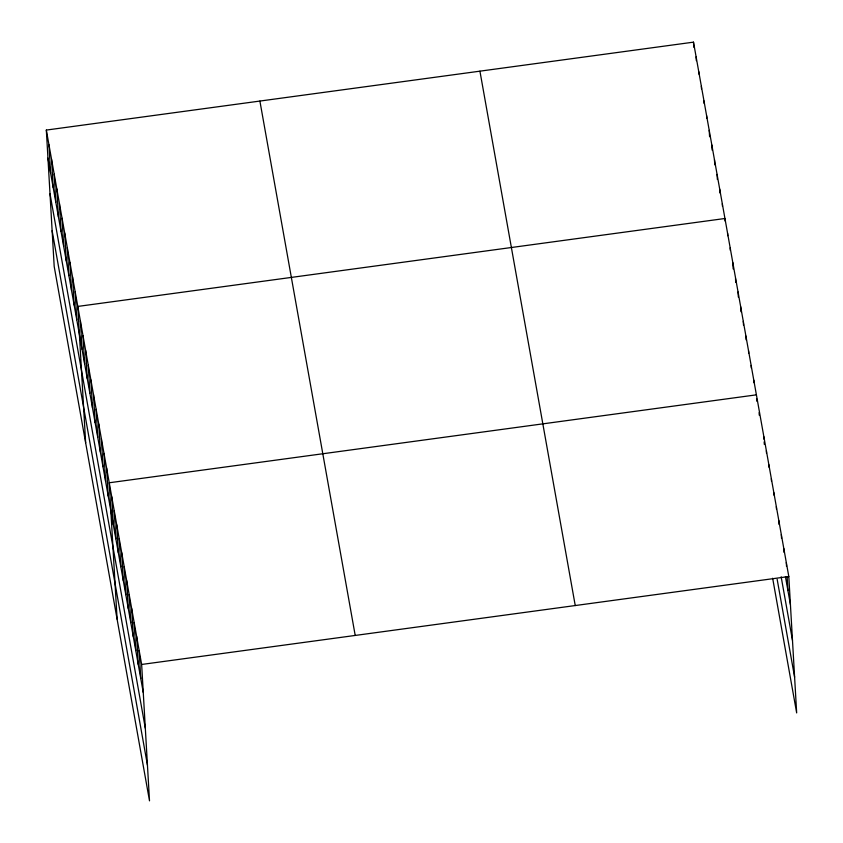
<?xml version="1.0" encoding="UTF-8"?>
<svg xmlns="http://www.w3.org/2000/svg" width="843" height="843" viewBox="0 0 843 843"><rect width="100%" height="100%" fill="white"/><g stroke="black" fill="none" stroke-linecap="round" stroke-linejoin="round"><path stroke-width="1.26" d="M46.333 130.075L141.645 664.463L149.506 800.85L54.194 266.472L46.333 130.075L693.494 42.15L788.806 576.528L796.667 712.925L772.652 578.245M756.403 394.84L109.232 482.776L117.103 619.162M141.645 664.463L788.806 576.528M785.434 576.612L790.418 604.557M781.155 576.791L792.483 640.322M777.162 579.331L794.612 677.161M479.93 71.17L575.242 605.548M259.897 101.065L355.209 635.443M47.946 158.115L143.257 692.493M50.011 193.869L145.323 728.247M52.129 230.708L147.441 765.096M786.319 562.555L786.53 566.38M787.12 576.57L787.931 590.585M783.821 548.582L784.043 552.397M781.324 534.599L781.545 538.424M778.837 520.626L779.058 524.451M776.34 506.654L776.487 509.193M773.853 492.67L774 495.22M771.356 478.698L771.503 481.248M768.869 464.725L769.006 467.275M766.371 450.742L766.519 453.292M763.874 436.769L764.021 439.319M764.169 441.869L764.316 444.419M759.111 412.638L759.258 415.188M756.624 398.665L756.772 401.215M753.779 380.14L753.927 382.69M751.155 365.451L751.303 368.001M748.531 350.751L748.679 353.301M745.918 336.062L746.139 339.877M743.294 321.362L743.515 325.187M740.67 306.673L740.965 311.762M738.057 291.973L738.342 297.073M735.507 278.548L735.728 282.373M732.809 262.584L733.178 268.949M730.186 247.884L730.333 250.434M727.572 233.195L727.709 235.734M725.096 221.045L724.948 218.495L77.788 306.43L85.649 442.817M722.325 203.795L722.472 206.345M719.701 189.106L719.922 192.931M717.087 174.406L717.372 179.506M714.464 159.717L714.759 164.806M711.84 145.017L712.135 150.117M709.216 130.328L709.585 136.692M706.603 115.628L706.75 118.178M703.979 100.928L704.126 103.478M701.355 86.239L701.502 88.789M698.731 71.539L698.879 74.089M696.118 56.85L696.339 60.664M693.494 42.15L693.789 47.25M139.148 650.48L140.77 678.52M136.661 636.507L138.273 664.537M134.163 622.534L135.786 650.564M131.677 608.551L133.289 636.591M129.179 594.578L130.791 622.608M126.682 580.606L128.305 608.635M124.195 566.622L125.807 594.663M121.698 552.65L123.32 580.679M119.211 538.677L120.823 566.707M116.713 524.704L118.336 552.734M114.227 510.721L115.839 538.751M111.729 496.748L113.341 524.778M106.618 468.076L108.231 496.106M103.995 453.376L105.607 481.416M101.371 438.687L102.994 466.716M98.747 423.987L100.37 452.017M96.134 409.298L97.746 437.327M93.51 394.598L95.122 422.628M90.886 379.898L92.509 407.938M88.273 365.209L89.885 393.238M85.649 350.509L87.261 378.549M83.025 335.82L84.637 363.849M80.401 321.12L82.024 349.15M75.164 291.731L76.776 319.76M72.54 277.031L74.152 305.071M69.916 262.342L71.539 290.371M67.303 247.642L68.915 275.672M64.679 232.953L66.291 260.982M62.055 218.253L63.668 246.282M59.431 203.553L61.054 231.593M56.818 188.864L58.43 216.893M54.194 174.164L55.807 202.194M51.571 159.475L53.183 187.504M48.947 144.775L50.569 172.804"/></g></svg>
